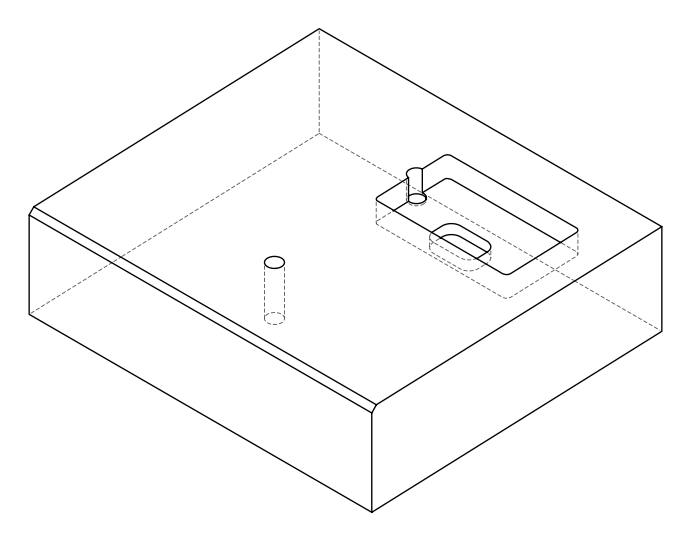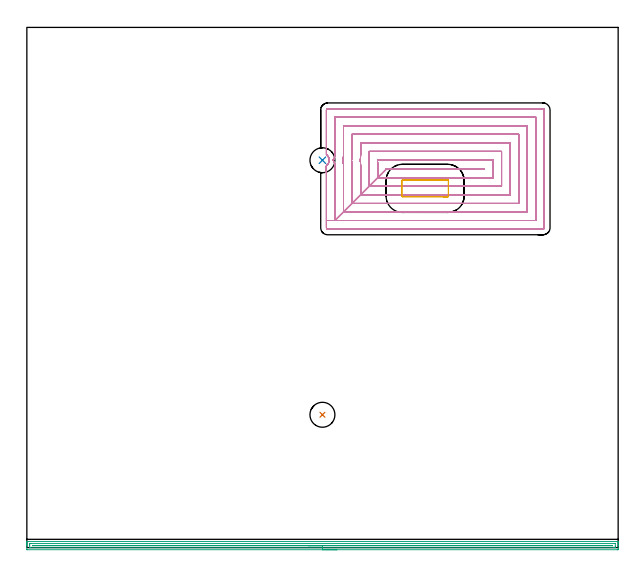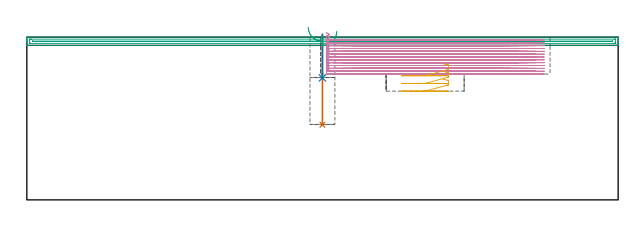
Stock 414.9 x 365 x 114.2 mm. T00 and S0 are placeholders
(PLAN: 5 operations, 3 tool changes, 79 min)
(1 INDEXABLE_INSERT_DRILL_BLIND_HOLE_FROM_SOLID | STEP1POCKET | NXT0302_006 | 0.26 min | 14717 mm3)
(2 INDEXABLE_INSERT_DRILL_BLIND_HOLE_FROM_SOLID_1 | STEP1POCKET_1 | NXT0302_006 | 0.12 min | 6817 mm3)
(3 AREA_MILL | FG_CHAMFER_SURFACE | UGT0205_001 | 10.1 min | 6978 mm3)
(4 MILL_RECTANGULAR_POCKET | POCKET_RECTANGULAR_STRAIGHT | NXT0201_009 | Follow Part, ap 2, ae 75% | 67.57 min | 381289 mm3)
(5 MILL_RECTANGULAR_POCKET_1 | POCKET_RECTANGULAR_STRAIGHT_1 | UGT0201_105 | Follow Part, ap 5.5, ae 75% | 0.94 min | 20807 mm3)
(TOOL NXT0302_006 | Index. Insert Drill 17.5mm [880-D1750L25-05] | D17.5 PA176 FL88 Z2)
(TOOL UGT0205_001 | Chamfer Mill 20 x 3 x 45 deg. | D20 FL50 Z2)
(TOOL NXT0201_009 | ENDMILL 8mm [2P460-0800-NA 1630] | D8 FL26 Z6)
(TOOL UGT0201_105 | End Mill 22 mm | D22 FL25 Z2)
(OP 1 INDEXABLE_INSERT_DRILL_BLIND_HOLE_FROM_SOLID)
G17 G21 G94 G90
T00 M6
G54
G17 G0 G90 X207.4 Y93.2 S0 M3
G43 Z124.2 H1
G94 G81 G98 Z52.7 F250. R116.2
G80
M5
M2
(OP 2 INDEXABLE_INSERT_DRILL_BLIND_HOLE_FROM_SOLID_1)
G17 G21 G94 G90
T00 M6
G54
G17 G0 G90 X207.4 Y271.8 S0 M3
G43 Z124.2 H1
G94 G81 G98 Z85.6 F250. R116.2
G80
M5
M2
(OP 3 AREA_MILL)
G17 G21 G94 G90
T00 M6
G54
G17 G0 G90 X217.45 Y-1.5 S1061 M3
G43 Z124.2 H0
Z118.4
G94 G1 X217.412 Z117.528 F250.
X217.298 Z116.664
X217.109 Z115.812
X216.847 Z114.98
X216.513 Z114.174
X216.11 Z113.4
X215.642 Z112.664
X215.11 Z111.972
X214.521 Z111.329
X213.878 Z110.74
X213.186 Z110.208
X212.45 Z109.74
X211.676 Z109.337
X210.87 Z109.003
X210.038 Z108.741
X209.186 Z108.552
X208.322 Z108.438
X207.45 Z108.4
X0.619
X0.323 Y-1.498
X0.01 Y-1.494 Z108.403
X0. Y-1.21 Z108.686
Y1.4 Z111.294
Y1.934 Z111.831
Y2.27 Z112.166
Y2.804 Z112.7
Y3.14 Z113.034
Y3.812 Z113.711
Y4.076 Z113.975
X0.001 Y4.188 Z114.08
X0.003 Y4.241 Z114.132
X0.01 Y4.297 Z114.188
X0.173 Y4.3 Z114.2
X414.727
X414.89 Y4.297 Z114.188
X414.898 Y4.189 Z114.081
X414.9 Y4.076 Z113.975
Y3.812 Z113.711
Y3.14 Z113.034
Y1.934 Z111.831
Y1.4 Z111.294
Y-0.943 Z108.953
X414.897 Y-1.21 Z108.686
X414.89 Y-1.494 Z108.403
X414.577 Y-1.498 Z108.4
X414.281 Y-1.5
X207.45
Y-0.086 Z109.814
X2.406 Y-0.085 Z109.815
X2.143 Y-0.084 Z109.816
X2.049 Y-0.081 Z109.819
X2.01 Y-0.078 Z109.822
X2.008 Y-0.057 Z109.843
X2.002 Y0.054 Z109.954
X2. Y1.795 Z111.695
X2.001 Y2.27 Z112.17
X2.003 Y2.662 Z112.562
X2.01 Y2.797 Z112.697
X2.02 Y2.879 Z112.779
X2.09 Y2.88 Z112.78
X2.406 Y2.884 Z112.784
X2.668 Y2.885 Z112.785
X3.3 Y2.886 Z112.786
X412.494 Y2.885 Z112.785
X412.757 Y2.884 Z112.784
X412.851 Y2.881 Z112.781
X412.89 Y2.878 Z112.778
X412.892 Y2.857 Z112.757
X412.898 Y2.746 Z112.646
X412.9 Y1.005 Z110.905
X412.899 Y0.53 Z110.43
X412.897 Y0.138 Z110.038
X412.89 Y0.003 Z109.903
X412.88 Y-0.079 Z109.821
X412.81 Y-0.081 Z109.819
X412.494 Y-0.084 Z109.816
X412.232 Y-0.085 Z109.815
X411.6 Y-0.086 Z109.814
X207.45
Y1.328 Z111.228
X4.266 Y1.329 Z111.229
X4.193 Y1.33 Z111.23
X4.12 Y1.334 Z111.234
X4.01 Y1.344 Z111.244
X4.006 Y1.4 Z111.3
X4.007 Y1.446 Z111.346
X4.01 Y1.464 Z111.364
X4.047 Y1.467 Z111.367
X4.121 Y1.471 Z111.371
X11.337 Y1.472 Z111.372
X410.634 Y1.471 Z111.371
X410.707 Y1.47 Z111.37
X410.78 Y1.466 Z111.366
X410.89 Y1.456 Z111.356
X410.894 Y1.4 Z111.3
X410.893 Y1.354 Z111.254
X410.89 Y1.336 Z111.236
X410.853 Y1.333 Z111.233
X410.779 Y1.329 Z111.229
X406.724 Y1.328 Z111.228
X207.45
X206.578 Z111.266
X205.714 Z111.38
X204.862 Z111.569
X204.03 Z111.831
X203.224 Z112.165
X202.45 Z112.568
X201.714 Z113.037
X201.022 Z113.568
X200.379 Z114.157
X199.79 Z114.801
X199.258 Z115.493
X198.79 Z116.228
X198.387 Z117.002
X198.053 Z117.808
X197.791 Z118.64
X197.602 Z119.492
X197.488 Z120.357
X197.45 Z121.228
G0 Z124.2
M5
M2
(OP 4 MILL_RECTANGULAR_POCKET)
G17 G21 G94 G90
T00 M6
G54
G17 G0 G90 X210.2 Y275.669 S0 M3
G43 Z124.2 H1
Z117.2
G94 G1 Y275.636 Z117.191 F250.
X210.449 Y275.453 Z117.108
X211.053 Y274.845 Z116.879
X211.539 Y274.14 Z116.649
X211.891 Y273.359 Z116.419
X212.097 Y272.527 Z116.19
X212.151 Y271.672 Z115.96
X212.052 Y270.821 Z115.731
X211.802 Y270.002 Z115.501
X211.667 Y269.724 Z115.418
X211.465 Y269.347 Z115.304
X211.066 Y268.783 Z115.119
X210.64 Y268.329 Z114.952
X210.2 Y267.975 Z114.8
Y263.136 Z113.504
Y267.975 Z112.208
Y229.5 F500.
X216.2
X252.2 Y265.5
X321.1
Y266.
X252.2
Y265.5
X246.2 Y259.5
X327.1
Y272.
X246.016
X245.996 Y271.805
G2 X246.2 Y267.975 R36.
G1 Y259.5
X240.2 Y253.5
X333.1
Y278.
X240.2
Y275.635
G2 X239.954 Y271.805 R30.
X240.2 Y267.975 R30.
G1 Y253.5
X234.2 Y247.5
X339.1
Y284.
X234.2
Y275.635
G2 X233.892 Y271.805 R24.
X234.2 Y267.975 R24.
G1 Y247.5
X228.2 Y241.5
X345.1
Y290.
X228.2
Y275.635
G2 X227.788 Y271.805 R18.
X228.2 Y267.975 R18.
G1 Y241.5
X222.2 Y235.5
X351.1
Y296.
X222.2
Y275.635
G2 X221.572 Y271.805 R12.
X222.2 Y267.975 R12.
G1 Y235.5
X216.2 Y229.5
X357.1
Y302.
X216.2
Y275.636
G2 X214.818 Y271.805 R6.
X216.2 Y267.975 R6.
G1 Y229.5
X210.2
Y224.4
G3 X211.1 Y223.5 R0.9
G1 X362.2
G3 X363.1 Y224.4 R0.9
G1 Y307.1
G3 X362.2 Y308. R0.9
G1 X211.1
G3 X210.2 Y307.1 R0.9
G1 Y275.636
G0 Y275.67 Z115.208
G1 Y275.636 Z115.198 F250.
X210.449 Y275.453 Z115.116
X210.541 Y275.374 Z115.083
X210.758 Y275.155 Z115.
X210.974 Y274.938 Z114.918
X211.473 Y274.245 Z114.69
X211.759 Y273.678 Z114.519
X211.809 Y273.55 Z114.483
X211.922 Y273.261 Z114.4
X212.106 Y272.451 Z114.177
X212.147 Y271.622 Z113.954
X212.044 Y270.797 Z113.732
X211.801 Y270.003 Z113.509
X211.667 Y269.724 Z113.426
X211.465 Y269.346 Z113.312
X211.066 Y268.782 Z113.126
X210.64 Y268.329 Z112.96
X210.2 Y267.975 Z112.808
Y263.136 Z111.512
Y267.975 Z110.215
Y229.5 F500.
X216.2
X252.2 Y265.5
X321.1
Y266.
X252.2
Y265.5
X246.2 Y259.5
X327.1
Y272.
X246.016
X245.996 Y271.805
G2 X246.2 Y267.975 R36.
G1 Y259.5
X240.2 Y253.5
X333.1
Y278.
X240.2
Y275.636
G2 X239.954 Y271.805 R30.
X240.2 Y267.975 R30.
G1 Y253.5
X234.2 Y247.5
X339.1
Y284.
X234.2
Y275.635
G2 X233.892 Y271.805 R24.
X234.2 Y267.975 R24.
G1 Y247.5
X228.2 Y241.5
X345.1
Y290.
X228.2
Y275.636
G2 X227.788 Y271.805 R18.
X228.2 Y267.975 R18.
G1 Y241.5
X222.2 Y235.5
X351.1
Y296.
X222.2
Y275.636
G2 X221.572 Y271.805 R12.
X222.2 Y267.975 R12.
G1 Y235.5
X216.2 Y229.5
X357.1
Y302.
X216.2
Y275.636
G2 X214.818 Y271.805 R6.
X216.2 Y267.975 R6.
G1 Y229.5
X210.2
Y224.4
G3 X211.1 Y223.5 R0.9
G1 X362.2
G3 X363.1 Y224.4 R0.9
G1 Y307.1
G3 X362.2 Y308. R0.9
G1 X211.1
G3 X210.2 Y307.1 R0.9
G1 Y275.636
G0 Y275.669 Z113.215
G1 Y275.635 Z113.206 F250.
X210.449 Y275.453 Z113.124
X210.578 Y275.34 Z113.078
X210.793 Y275.119 Z112.995
X211.007 Y274.899 Z112.913
X211.473 Y274.245 Z112.698
X211.77 Y273.652 Z112.52
X211.831 Y273.494 Z112.475
X211.94 Y273.204 Z112.392
X212.112 Y272.407 Z112.173
X212.146 Y271.592 Z111.954
X212.041 Y270.783 Z111.736
X211.802 Y270.003 Z111.517
X211.667 Y269.724 Z111.434
X211.465 Y269.346 Z111.319
X211.066 Y268.782 Z111.134
X210.641 Y268.33 Z110.968
X210.2 Y267.975 Z110.816
Y263.136 Z109.52
Y267.975 Z108.223
Y229.5 F500.
X216.2
X252.2 Y265.5
X321.1
Y266.
X252.2
Y265.5
X246.2 Y259.5
X327.1
Y272.
X246.016
X245.996 Y271.805
G2 X246.2 Y267.975 R36.
G1 Y259.5
X240.2 Y253.5
X333.1
Y278.
X240.2
Y275.635
G2 X239.955 Y271.805 R30.
X240.2 Y267.975 R30.
G1 Y253.5
X234.2 Y247.5
X339.1
Y284.
X234.2
Y275.635
G2 X233.892 Y271.805 R24.
X234.2 Y267.975 R24.
G1 Y247.5
X228.2 Y241.5
X345.1
Y290.
X228.2
Y275.635
G2 X227.788 Y271.805 R18.
X228.2 Y267.975 R18.
G1 Y241.5
X222.2 Y235.5
X351.1
Y296.
X222.2
Y275.635
G2 X221.572 Y271.805 R12.
X222.2 Y267.975 R12.
G1 Y235.5
X216.2 Y229.5
X357.1
Y302.
X216.2
Y275.635
G2 X214.818 Y271.805 R6.
X216.2 Y267.975 R6.
G1 Y229.5
X210.2
Y224.4
G3 X211.1 Y223.5 R0.9
G1 X362.2
G3 X363.1 Y224.4 R0.9
G1 Y307.1
G3 X362.2 Y308. R0.9
G1 X211.1
G3 X210.2 Y307.1 R0.9
G1 Y275.635
G0 Y275.666 Z111.223
G1 Y275.635 Z111.215 F250.
X210.452 Y275.45 Z111.131
X210.997 Y274.911 Z110.926
X211.449 Y274.292 Z110.72
X211.796 Y273.608 Z110.515
X212.029 Y272.878 Z110.309
X212.142 Y272.12 Z110.104
X212.132 Y271.353 Z109.898
X212. Y270.598 Z109.693
X211.903 Y270.305 Z109.61
X211.802 Y270.003 Z109.525
X211.668 Y269.725 Z109.442
X211.463 Y269.344 Z109.326
X211.066 Y268.782 Z109.142
X210.641 Y268.33 Z108.976
X210.2 Y267.975 Z108.824
Y263.136 Z107.527
Y267.975 Z106.231
Y229.5 F500.
X216.2
X252.2 Y265.5
X321.1
Y266.
X252.2
Y265.5
X246.2 Y259.5
X327.1
Y272.
X246.016
X245.996 Y271.805
G2 X246.2 Y267.975 R36.
G1 Y259.5
X240.2 Y253.5
X333.1
Y278.
X240.2
Y275.635
G2 X239.955 Y271.805 R30.
X240.2 Y267.975 R30.
G1 Y253.5
X234.2 Y247.5
X339.1
Y284.
X234.2
Y275.635
G2 X233.892 Y271.805 R24.
X234.2 Y267.975 R24.
G1 Y247.5
X228.2 Y241.5
X345.1
Y290.
X228.2
Y275.635
G2 X227.788 Y271.805 R18.
X228.2 Y267.975 R18.
G1 Y241.5
X222.2 Y235.5
X351.1
Y296.
X222.2
Y275.635
G2 X221.572 Y271.805 R12.
X222.2 Y267.975 R12.
G1 Y235.5
X216.2 Y229.5
X357.1
Y302.
X216.2
Y275.635
G2 X214.819 Y271.805 R6.
X216.2 Y267.975 R6.
G1 Y229.5
X210.2
Y224.4
G3 X211.1 Y223.5 R0.9
G1 X362.2
G3 X363.1 Y224.4 R0.9
G1 Y307.1
G3 X362.2 Y308. R0.9
G1 X211.1
G3 X210.2 Y307.1 R0.9
G1 Y275.635
G0 Y275.667 Z109.231
G1 Y275.635 Z109.222 F250.
X210.452 Y275.45 Z109.138
X210.951 Y274.964 Z108.952
X211.374 Y274.411 Z108.765
X211.526 Y274.142 Z108.682
X211.678 Y273.873 Z108.6
X211.963 Y273.13 Z108.386
X212.121 Y272.349 Z108.173
X212.147 Y271.553 Z107.959
X212.039 Y270.763 Z107.746
X211.802 Y270.003 Z107.532
X211.668 Y269.725 Z107.45
X211.463 Y269.344 Z107.334
X211.066 Y268.782 Z107.149
X210.64 Y268.329 Z106.983
X210.2 Y267.975 Z106.831
Y263.136 Z105.535
Y267.975 Z104.238
Y229.5 F500.
X216.2
X252.2 Y265.5
X321.1
Y266.
X252.2
Y265.5
X246.2 Y259.5
X327.1
Y272.
X246.016
X245.996 Y271.805
G2 X246.2 Y267.975 R36.
G1 Y259.5
X240.2 Y253.5
X333.1
Y278.
X240.2
Y275.635
G2 X239.954 Y271.805 R30.
X240.2 Y267.975 R30.
G1 Y253.5
X234.2 Y247.5
X339.1
Y284.
X234.2
Y275.635
G2 X233.892 Y271.805 R24.
X234.2 Y267.975 R24.
G1 Y247.5
X228.2 Y241.5
X345.1
Y290.
X228.2
Y275.635
G2 X227.788 Y271.805 R18.
X228.2 Y267.975 R18.
G1 Y241.5
X222.2 Y235.5
X351.1
Y296.
X222.2
Y275.635
G2 X221.572 Y271.805 R12.
X222.2 Y267.975 R12.
G1 Y235.5
X216.2 Y229.5
X357.1
Y302.
X216.2
Y275.635
G2 X214.818 Y271.805 R6.
X216.2 Y267.975 R6.
G1 Y229.5
X210.2
Y224.4
G3 X211.1 Y223.5 R0.9
G1 X362.2
G3 X363.1 Y224.4 R0.9
G1 Y307.1
G3 X362.2 Y308. R0.9
G1 X211.1
G3 X210.2 Y307.1 R0.9
G1 Y275.635
G0 Y275.669 Z107.238
G1 Y275.636 Z107.229 F250.
X210.449 Y275.453 Z107.147
X211.053 Y274.845 Z106.917
X211.539 Y274.14 Z106.688
X211.891 Y273.359 Z106.458
X212.097 Y272.527 Z106.228
X212.151 Y271.672 Z105.999
X212.052 Y270.821 Z105.769
X211.802 Y270.002 Z105.54
X211.667 Y269.724 Z105.457
X211.465 Y269.346 Z105.342
X211.066 Y268.782 Z105.157
X210.64 Y268.329 Z104.99
X210.2 Y267.975 Z104.839
Y263.136 Z103.543
Y267.975 Z102.246
Y229.5 F500.
X216.2
X252.2 Y265.5
X321.1
Y266.
X252.2
Y265.5
X246.2 Y259.5
X327.1
Y272.
X246.016
X245.996 Y271.805
G2 X246.2 Y267.975 R36.
G1 Y259.5
X240.2 Y253.5
X333.1
Y278.
X240.2
Y275.635
G2 X239.954 Y271.805 R30.
X240.2 Y267.975 R30.
G1 Y253.5
X234.2 Y247.5
X339.1
Y284.
X234.2
Y275.635
G2 X233.892 Y271.805 R24.
X234.2 Y267.975 R24.
G1 Y247.5
X228.2 Y241.5
X345.1
Y290.
X228.2
Y275.635
G2 X227.788 Y271.805 R18.
X228.2 Y267.975 R18.
G1 Y241.5
X222.2 Y235.5
X351.1
Y296.
X222.2
Y275.635
G2 X221.572 Y271.805 R12.
X222.2 Y267.975 R12.
G1 Y235.5
X216.2 Y229.5
X357.1
Y302.
X216.2
Y275.636
G2 X214.818 Y271.805 R6.
X216.2 Y267.975 R6.
G1 Y229.5
X210.2
Y224.4
G3 X211.1 Y223.5 R0.9
G1 X362.2
G3 X363.1 Y224.4 R0.9
G1 Y307.1
G3 X362.2 Y308. R0.9
G1 X211.1
G3 X210.2 Y307.1 R0.9
G1 Y275.636
G0 Y275.669 Z105.246
G1 Y275.636 Z105.237 F250.
X210.449 Y275.453 Z105.154
X211.053 Y274.845 Z104.925
X211.539 Y274.14 Z104.695
X211.891 Y273.359 Z104.466
X212.097 Y272.527 Z104.236
X212.151 Y271.672 Z104.007
X212.052 Y270.821 Z103.777
X211.802 Y270.002 Z103.547
X211.667 Y269.724 Z103.465
X211.465 Y269.346 Z103.35
X211.066 Y268.782 Z103.165
X210.64 Y268.329 Z102.998
X210.2 Y267.975 Z102.847
Y263.136 Z101.55
Y267.975 Z100.254
Y229.5 F500.
X216.2
X252.2 Y265.5
X321.1
Y266.
X252.2
Y265.5
X246.2 Y259.5
X327.1
Y272.
X246.016
X245.996 Y271.805
G2 X246.2 Y267.975 R36.
G1 Y259.5
X240.2 Y253.5
X333.1
Y278.
X240.2
Y275.635
G2 X239.954 Y271.805 R30.
X240.2 Y267.975 R30.
G1 Y253.5
X234.2 Y247.5
X339.1
Y284.
X234.2
Y275.635
G2 X233.892 Y271.805 R24.
X234.2 Y267.975 R24.
G1 Y247.5
X228.2 Y241.5
X345.1
Y290.
X228.2
Y275.635
G2 X227.788 Y271.805 R18.
X228.2 Y267.975 R18.
G1 Y241.5
X222.2 Y235.5
X351.1
Y296.
X222.2
Y275.635
G2 X221.572 Y271.805 R12.
X222.2 Y267.975 R12.
G1 Y235.5
X216.2 Y229.5
X357.1
Y302.
X216.2
Y275.636
G2 X214.818 Y271.805 R6.
X216.2 Y267.975 R6.
G1 Y229.5
X210.2
Y224.4
G3 X211.1 Y223.5 R0.9
G1 X362.2
G3 X363.1 Y224.4 R0.9
G1 Y307.1
G3 X362.2 Y308. R0.9
G1 X211.1
G3 X210.2 Y307.1 R0.9
G1 Y275.636
G0 Y275.669 Z103.254
G1 Y275.635 Z103.245 F250.
X210.449 Y275.453 Z103.162
X211.053 Y274.845 Z102.932
X211.539 Y274.14 Z102.703
X211.89 Y273.358 Z102.473
X212.097 Y272.527 Z102.244
X212.151 Y271.672 Z102.014
X212.052 Y270.821 Z101.785
X211.802 Y270.002 Z101.555
X211.667 Y269.724 Z101.472
X211.465 Y269.346 Z101.358
X211.066 Y268.782 Z101.173
X210.64 Y268.329 Z101.006
X210.2 Y267.975 Z100.855
Y263.136 Z99.558
Y267.975 Z98.262
Y229.5 F500.
X216.2
X252.2 Y265.5
X321.1
Y266.
X252.2
Y265.5
X246.2 Y259.5
X327.1
Y272.
X246.016
X245.996 Y271.805
G2 X246.2 Y267.975 R36.
G1 Y259.5
X240.2 Y253.5
X333.1
Y278.
X240.2
Y275.635
G2 X239.954 Y271.805 R30.
X240.2 Y267.975 R30.
G1 Y253.5
X234.2 Y247.5
X339.1
Y284.
X234.2
Y275.635
G2 X233.892 Y271.805 R24.
X234.2 Y267.975 R24.
G1 Y247.5
X228.2 Y241.5
X345.1
Y290.
X228.2
Y275.635
G2 X227.788 Y271.805 R18.
X228.2 Y267.975 R18.
G1 Y241.5
X222.2 Y235.5
X351.1
Y296.
X222.2
Y275.635
G2 X221.572 Y271.805 R12.
X222.2 Y267.975 R12.
G1 Y235.5
X216.2 Y229.5
X357.1
Y302.
X216.2
Y275.635
G2 X214.818 Y271.805 R6.
X216.2 Y267.975 R6.
G1 Y229.5
X210.2
Y224.4
G3 X211.1 Y223.5 R0.9
G1 X362.2
G3 X363.1 Y224.4 R0.9
G1 Y307.1
G3 X362.2 Y308. R0.9
G1 X211.1
G3 X210.2 Y307.1 R0.9
G1 Y275.635
G0 Y275.668 Z101.262
G1 Y275.635 Z101.253 F250.
X210.449 Y275.453 Z101.17
X211.053 Y274.845 Z100.94
X211.539 Y274.14 Z100.711
X211.89 Y273.358 Z100.481
X212.097 Y272.527 Z100.252
X212.151 Y271.672 Z100.022
X212.052 Y270.821 Z99.793
X211.802 Y270.002 Z99.563
X211.667 Y269.724 Z99.48
X211.465 Y269.346 Z99.366
X211.066 Y268.782 Z99.181
X210.641 Y268.33 Z99.014
X210.2 Y267.975 Z98.863
Y263.136 Z97.566
Y267.975 Z96.269
Y229.5 F500.
X216.2
X252.2 Y265.5
X321.1
Y266.
X252.2
Y265.5
X246.2 Y259.5
X327.1
Y272.
X246.016
X245.996 Y271.805
G2 X246.2 Y267.975 R36.
G1 Y259.5
X240.2 Y253.5
X333.1
Y278.
X240.2
Y275.635
G2 X239.955 Y271.805 R30.
X240.2 Y267.975 R30.
G1 Y253.5
X234.2 Y247.5
X339.1
Y284.
X234.2
Y275.635
G2 X233.892 Y271.805 R24.
X234.2 Y267.975 R24.
G1 Y247.5
X228.2 Y241.5
X345.1
Y290.
X228.2
Y275.635
G2 X227.788 Y271.805 R18.
X228.2 Y267.975 R18.
G1 Y241.5
X222.2 Y235.5
X351.1
Y296.
X222.2
Y275.635
G2 X221.572 Y271.805 R12.
X222.2 Y267.975 R12.
G1 Y235.5
X216.2 Y229.5
X357.1
Y302.
X216.2
Y275.635
G2 X214.819 Y271.805 R6.
X216.2 Y267.975 R6.
G1 Y229.5
X210.2
Y224.4
G3 X211.1 Y223.5 R0.9
G1 X362.2
G3 X363.1 Y224.4 R0.9
G1 Y307.1
G3 X362.2 Y308. R0.9
G1 X211.1
G3 X210.2 Y307.1 R0.9
G1 Y275.635
G0 Y275.668 Z99.269
G1 Y275.635 Z99.26 F250.
X210.449 Y275.453 Z99.178
X211.053 Y274.845 Z98.948
X211.539 Y274.14 Z98.719
X211.89 Y273.359 Z98.489
X212.097 Y272.527 Z98.26
X212.151 Y271.672 Z98.03
X212.052 Y270.821 Z97.8
X211.802 Y270.002 Z97.571
X211.667 Y269.724 Z97.488
X211.465 Y269.346 Z97.373
X211.066 Y268.782 Z97.188
X210.641 Y268.33 Z97.022
X210.2 Y267.975 Z96.87
Y263.136 Z95.574
Y267.975 Z94.277
Y229.5 F500.
X216.2
X252.2 Y265.5
X321.1
Y266.
X252.2
Y265.5
X246.2 Y259.5
X327.1
Y272.
X246.016
X245.996 Y271.805
G2 X246.2 Y267.975 R36.
G1 Y259.5
X240.2 Y253.5
X333.1
Y278.
X240.2
Y275.635
G2 X239.955 Y271.805 R30.
X240.2 Y267.975 R30.
G1 Y253.5
X234.2 Y247.5
X339.1
Y284.
X234.2
Y275.635
G2 X233.892 Y271.805 R24.
X234.2 Y267.975 R24.
G1 Y247.5
X228.2 Y241.5
X345.1
Y290.
X228.2
Y275.635
G2 X227.788 Y271.805 R18.
X228.2 Y267.975 R18.
G1 Y241.5
X222.2 Y235.5
X351.1
Y296.
X222.2
Y275.635
G2 X221.572 Y271.805 R12.
X222.2 Y267.975 R12.
G1 Y235.5
X216.2 Y229.5
X357.1
Y302.
X216.2
Y275.635
G2 X214.819 Y271.805 R6.
X216.2 Y267.975 R6.
G1 Y229.5
X210.2
Y224.4
G3 X211.1 Y223.5 R0.9
G1 X362.2
G3 X363.1 Y224.4 R0.9
G1 Y307.1
G3 X362.2 Y308. R0.9
G1 X211.1
G3 X210.2 Y307.1 R0.9
G1 Y275.635
G0 Y275.668 Z97.277
G1 Y275.635 Z97.268 F250.
X210.449 Y275.453 Z97.185
X211.053 Y274.845 Z96.956
X211.539 Y274.14 Z96.726
X211.891 Y273.359 Z96.497
X212.097 Y272.527 Z96.267
X212.151 Y271.672 Z96.038
X212.052 Y270.821 Z95.808
X211.802 Y270.002 Z95.578
X211.667 Y269.724 Z95.496
X211.465 Y269.346 Z95.381
X211.066 Y268.782 Z95.196
X210.641 Y268.329 Z95.029
X210.2 Y267.975 Z94.878
Y263.136 Z93.581
Y267.975 Z92.285
Y229.5 F500.
X216.2
X252.2 Y265.5
X321.1
Y266.
X252.2
Y265.5
X246.2 Y259.5
X327.1
Y272.
X246.016
X245.996 Y271.805
G2 X246.2 Y267.975 R36.
G1 Y259.5
X240.2 Y253.5
X333.1
Y278.
X240.2
Y275.635
G2 X239.954 Y271.805 R30.
X240.2 Y267.975 R30.
G1 Y253.5
X234.2 Y247.5
X339.1
Y284.
X234.2
Y275.635
G2 X233.892 Y271.805 R24.
X234.2 Y267.975 R24.
G1 Y247.5
X228.2 Y241.5
X345.1
Y290.
X228.2
Y275.635
G2 X227.788 Y271.805 R18.
X228.2 Y267.975 R18.
G1 Y241.5
X222.2 Y235.5
X351.1
Y296.
X222.2
Y275.635
G2 X221.572 Y271.805 R12.
X222.2 Y267.975 R12.
G1 Y235.5
X216.2 Y229.5
X357.1
Y302.
X216.2
Y275.635
G2 X214.818 Y271.805 R6.
X216.2 Y267.975 R6.
G1 Y229.5
X210.2
Y224.4
G3 X211.1 Y223.5 R0.9
G1 X362.2
G3 X363.1 Y224.4 R0.9
G1 Y307.1
G3 X362.2 Y308. R0.9
G1 X211.1
G3 X210.2 Y307.1 R0.9
G1 Y275.635
G0 Y275.669 Z95.285
G1 Y275.635 Z95.276 F250.
X210.449 Y275.453 Z95.193
X211.053 Y274.845 Z94.963
X211.539 Y274.14 Z94.734
X211.89 Y273.358 Z94.504
X212.097 Y272.527 Z94.275
X212.151 Y271.672 Z94.045
X212.052 Y270.821 Z93.816
X211.802 Y270.002 Z93.586
X211.667 Y269.724 Z93.503
X211.465 Y269.346 Z93.389
X211.066 Y268.782 Z93.204
X210.641 Y268.329 Z93.037
X210.2 Y267.975 Z92.886
Y263.136 Z91.589
Y267.975 Z90.292
Y229.5 F500.
X216.2
X252.2 Y265.5
X321.1
Y266.
X252.2
Y265.5
X246.2 Y259.5
X327.1
Y272.
X246.016
X245.996 Y271.805
G2 X246.2 Y267.975 R36.
G1 Y259.5
X240.2 Y253.5
X333.1
Y278.
X240.2
Y275.635
G2 X239.954 Y271.805 R30.
X240.2 Y267.975 R30.
G1 Y253.5
X234.2 Y247.5
X339.1
Y284.
X234.2
Y275.635
G2 X233.892 Y271.805 R24.
X234.2 Y267.975 R24.
G1 Y247.5
X228.2 Y241.5
X345.1
Y290.
X228.2
Y275.635
G2 X227.788 Y271.805 R18.
X228.2 Y267.975 R18.
G1 Y241.5
X222.2 Y235.5
X351.1
Y296.
X222.2
Y275.635
G2 X221.572 Y271.805 R12.
X222.2 Y267.975 R12.
G1 Y235.5
X216.2 Y229.5
X357.1
Y302.
X216.2
Y275.635
G2 X214.818 Y271.805 R6.
X216.2 Y267.975 R6.
G1 Y229.5
X210.2
Y224.4
G3 X211.1 Y223.5 R0.9
G1 X362.2
G3 X363.1 Y224.4 R0.9
G1 Y307.1
G3 X362.2 Y308. R0.9
G1 X211.1
G3 X210.2 Y307.1 R0.9
G1 Y275.635
G0 Y275.669 Z93.292
G1 Y275.635 Z93.283 F250.
X210.449 Y275.453 Z93.2
X211.053 Y274.845 Z92.971
X211.539 Y274.14 Z92.741
X211.89 Y273.358 Z92.512
X212.097 Y272.527 Z92.282
X212.151 Y271.672 Z92.053
X212.052 Y270.821 Z91.823
X211.802 Y270.002 Z91.594
X211.667 Y269.724 Z91.511
X211.465 Y269.346 Z91.396
X211.066 Y268.782 Z91.211
X210.64 Y268.329 Z91.044
X210.2 Y267.975 Z90.893
Y263.136 Z89.597
Y267.975 Z88.3
Y229.5 F500.
X216.2
X252.2 Y265.5
X321.1
Y266.
X252.2
Y265.5
X246.2 Y259.5
X327.1
Y272.
X246.016
X245.996 Y271.805
G2 X246.2 Y267.975 R36.
G1 Y259.5
X240.2 Y253.5
X333.1
Y278.
X240.2
Y275.635
G2 X239.954 Y271.805 R30.
X240.2 Y267.975 R30.
G1 Y253.5
X234.2 Y247.5
X339.1
Y284.
X234.2
Y275.635
G2 X233.892 Y271.805 R24.
X234.2 Y267.975 R24.
G1 Y247.5
X228.2 Y241.5
X345.1
Y290.
X228.2
Y275.635
G2 X227.788 Y271.805 R18.
X228.2 Y267.975 R18.
G1 Y241.5
X222.2 Y235.5
X351.1
Y296.
X222.2
Y275.635
G2 X221.572 Y271.805 R12.
X222.2 Y267.975 R12.
G1 Y235.5
X216.2 Y229.5
X357.1
Y302.
X216.2
Y275.635
G2 X214.818 Y271.805 R6.
X216.2 Y267.975 R6.
G1 Y229.5
X210.2
Y224.4
G3 X211.1 Y223.5 R0.9
G1 X362.2
G3 X363.1 Y224.4 R0.9
G1 Y307.1
G3 X362.2 Y308. R0.9
G1 X211.1
G3 X210.2 Y307.1 R0.9
G1 Y275.635
G0 Z124.2
M5
M2
(OP 5 MILL_RECTANGULAR_POCKET_1)
G17 G21 G94 G90
T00 M6
G54
G17 G0 G90 X292.111 Y246.2 S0 M3
G43 Z124.2 H0
Z95.543
G94 G1 X295.4 Z94.662 F250.
X295.463 Z94.645
X295.621 Y246.26 Z94.6
X295.74 Y246.379 Z94.554
X295.8 Y246.537 Z94.509
Y257.563 Z91.555
X295.74 Y257.721 Z91.51
X295.621 Y257.84 Z91.464
X295.463 Y257.9 Z91.419
X295.4 Z91.402
X279.45 Z87.129
X263.5 F500.
G3 X263.1 Y257.5 R0.4
G1 Y246.6
G3 X263.5 Y246.2 R0.4
G1 X295.4
G3 X295.8 Y246.6 R0.4
G1 Y257.5
G3 X295.4 Y257.9 R0.4
G1 X279.45
X278.45
G0 X292.111 Y246.2 Z90.129
G1 X295.4 Z89.247 F250.
X295.463 Z89.23
X295.621 Y246.26 Z89.185
X295.74 Y246.379 Z89.14
X295.8 Y246.537 Z89.095
Y257.563 Z86.14
X295.74 Y257.721 Z86.095
X295.621 Y257.84 Z86.05
X295.463 Y257.9 Z86.005
X295.4 Z85.988
X279.45 Z81.714
X263.5 F500.
G3 X263.1 Y257.5 R0.4
G1 Y246.6
G3 X263.5 Y246.2 R0.4
G1 X295.4
G3 X295.8 Y246.6 R0.4
G1 Y257.5
G3 X295.4 Y257.9 R0.4
G1 X279.45
X278.45
G0 X292.111 Y246.2 Z84.714
G1 X295.4 Z83.833 F250.
X295.463 Z83.816
X295.621 Y246.26 Z83.771
X295.74 Y246.379 Z83.726
X295.8 Y246.537 Z83.681
Y257.563 Z80.726
X295.74 Y257.721 Z80.681
X295.621 Y257.84 Z80.636
X295.463 Y257.9 Z80.591
X295.4 Z80.574
X279.45 Z76.3
X263.5 F500.
G3 X263.1 Y257.5 R0.4
G1 Y246.6
G3 X263.5 Y246.2 R0.4
G1 X295.4
G3 X295.8 Y246.6 R0.4
G1 Y257.5
G3 X295.4 Y257.9 R0.4
G1 X279.45
X278.45
G0 Z124.2
M5
M2
